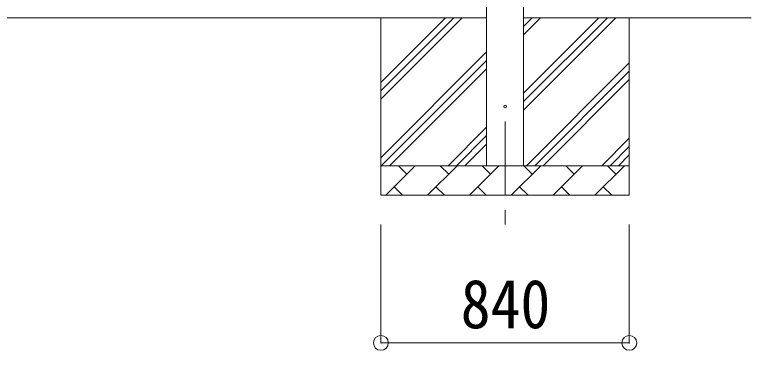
# Model space of a CAD drawing. Units: millimetres at full size, sheet at 1:50; details may follow other scales. Extents: x -14053 to 14053, y -9700 to 9700.
# Drawn here: x -4903 to -2413, y -6724 to -5590 of the extents above; entities that cross this region are included whole.
import ezdxf
from ezdxf.enums import TextEntityAlignment as Align

# ---------------------------------------------------------------- set-up
doc = ezdxf.new("R2010")
doc.units = ezdxf.units.MM
doc.header["$LTSCALE"] = 50
doc.header["$PDMODE"] = 32
doc.header["$PDSIZE"] = 50
doc.linetypes.add('CHAIN1', pattern=[8, 5, -1, 1, -1])
for name, color, linetype, lineweight in [('0-1_Defpoints', 7, 'CHAIN1', 9), ('0-2_TEXT1', 4, 'Continuous', 9), ('0-3_SHAPE', 7, 'Continuous', 9), ('0-8_TABLE1', 6, 'Continuous', 9)]:
    doc.layers.add(name, color=color, linetype=linetype, lineweight=lineweight)
doc.styles.add('ＭＳ ゴシック', font='')
doc.styles.get('ＭＳ ゴシック').set_extended_font_data('MS Gothic')

msp = doc.modelspace()

# ---------------------------------------------------------------- linework, layer by layer
at = {"layer": '0-1_Defpoints'}
msp.add_line((-3245.4, -5950.37), (-3245.4, -6299.37), dxfattribs=at)
at = {"layer": '0-2_TEXT1'}
for p, q in [((-3307.9, -6100.37), (-3307.9, -2600.37)), ((-3182.9, -2600.37), (-3182.9, -6100.37))]:
    msp.add_line(p, q, dxfattribs=at)
msp.add_circle((-3245.4, -5900.37), 4.5, dxfattribs=at)
at = {"layer": '0-3_SHAPE'}
for p, q in [((-3307.9, -5600.37), (-8455.9, -5600.37)), ((-3665.4, -5600.37), (-3665.4, -6200.37)), ((-3665.4, -5818.85), (-3446.92, -5600.37)), ((-3665.4, -5847.14), (-3418.63, -5600.37)), ((-3665.4, -5875.42), (-3390.35, -5600.37)), ((-3182.9, -5600.37), (-2412.9, -5600.37)), ((-3182.9, -5629.2), (-3154.08, -5600.37)), ((-3182.9, -5657.48), (-3125.79, -5600.37)), ((-3182.9, -5912.04), (-2871.23, -5600.37)), ((-3182.9, -5855.47), (-2927.8, -5600.37)), ((-3182.9, -5883.76), (-2899.52, -5600.37)), ((-2825.4, -5600.37), (-2825.4, -6200.37)), ((-3665.4, -6073.41), (-3307.9, -5715.91)), ((-3665.4, -6101.7), (-3307.9, -5744.2)), ((-3173.24, -6100.37), (-2825.4, -5752.53)), ((-3635.79, -6100.37), (-3307.9, -5772.48)), ((-3144.96, -6100.37), (-2825.4, -5780.81)), ((-3116.67, -6100.37), (-2825.4, -5809.1)), ((-3437.8, -6100.37), (-3307.9, -5970.47)), ((-3409.52, -6100.37), (-3307.9, -5998.76)), ((-2918.68, -6100.37), (-2825.4, -6007.09)), ((-3381.23, -6100.37), (-3307.9, -6027.04)), ((-2890.4, -6100.37), (-2825.4, -6035.37)), ((-2862.12, -6100.37), (-2825.4, -6063.66)), ((-3665.4, -6100.37), (-2825.4, -6100.37)), ((-3648.95, -6200.37), (-3548.95, -6100.37)), ((-3577.51, -6128.93), (-3606.06, -6100.37)), ((-3507.53, -6200.37), (-3407.53, -6100.37)), ((-3436.09, -6128.93), (-3464.64, -6100.37)), ((-3366.11, -6200.37), (-3266.11, -6100.37)), ((-3294.66, -6128.93), (-3323.22, -6100.37)), ((-3224.69, -6200.37), (-3124.69, -6100.37)), ((-3153.24, -6128.93), (-3181.8, -6100.37)), ((-3083.27, -6200.37), (-2983.27, -6100.37)), ((-3011.82, -6128.93), (-3040.37, -6100.37)), ((-2941.85, -6200.37), (-2841.85, -6100.37)), ((-2870.4, -6128.93), (-2898.95, -6100.37)), ((-3620.4, -6171.82), (-3591.85, -6200.37)), ((-3478.98, -6171.82), (-3450.43, -6200.37)), ((-3337.56, -6171.82), (-3309, -6200.37)), ((-3196.14, -6171.82), (-3167.58, -6200.37)), ((-3054.71, -6171.82), (-3026.16, -6200.37)), ((-2913.29, -6171.82), (-2884.74, -6200.37)), ((-2825.4, -6200.37), (-3665.4, -6200.37))]:
    msp.add_line(p, q, dxfattribs=at)
at = {"layer": '0-8_TABLE1'}
for p, q in [((-3665.4, -6699.37), (-3665.4, -6299.37)), ((-2825.4, -6699.37), (-2825.4, -6299.37)), ((-3665.4, -6699.37), (-2825.4, -6699.37))]:
    msp.add_line(p, q, dxfattribs=at)
for p in [(-3665.4, -6699.37), (-2825.4, -6699.37)]:
    msp.add_point(p, dxfattribs=at)

# ---------------------------------------------------------------- texts
at = {"layer": '0-8_TABLE1', "color": 7, "style": 'ＭＳ ゴシック', "width": 0.9}
msp.add_text('840', height=165, dxfattribs=at).set_placement((-3395.4, -6699.37), align=Align.BOTTOM_LEFT)

doc.saveas('drawing.dxf')
